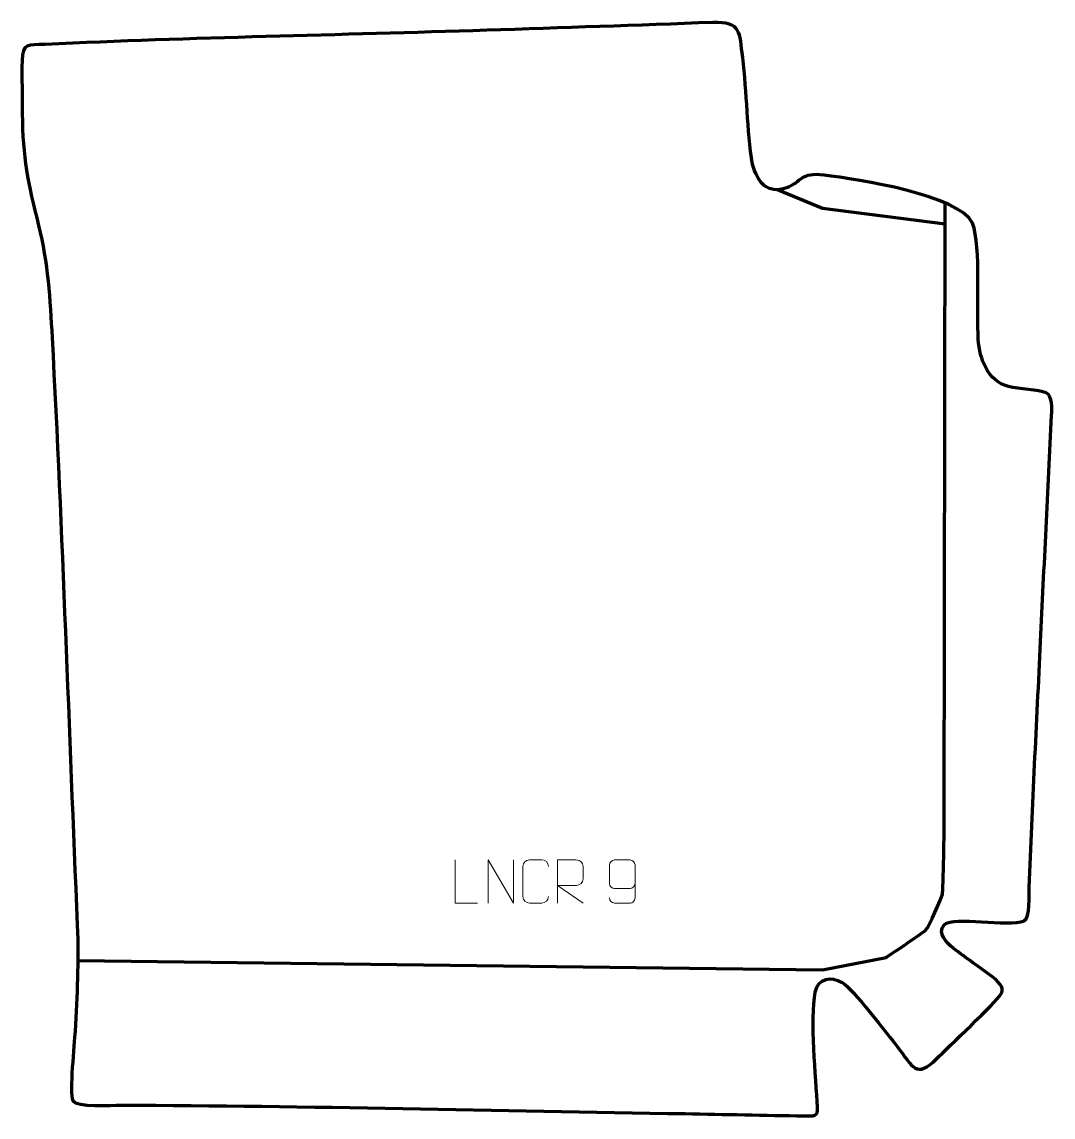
# Model space of a CAD drawing. Header units: millimetres. Extents: x -757 to -161, y 240 to 873.
import ezdxf

# ---------------------------------------------------------------- set-up
doc = ezdxf.new("R2010")
doc.units = ezdxf.units.MM
doc.header["$MEASUREMENT"] = 0
doc.layers.add('layer 2', color=7, linetype='Continuous')
doc.layers.add('layer 3', color=7, linetype='Continuous')

msp = doc.modelspace()

# ---------------------------------------------------------------- linework, layer by layer
at = {"layer": 'layer 2', "color": 142, "lineweight": 158}
for points, knots in [([(-320.2076, 776.3403), (-320.2076, 776.3403), (-294.5506, 765.6168), (-294.5506, 765.6168), (-294.5506, 765.6168), (-294.5506, 765.6168), (-223.6458, 756.6215), (-223.6458, 756.6215)], [0, 0, 0, 0, 0.33333333, 0.33333333, 0.33333333, 0.33333333, 1, 1, 1, 1]), ([(-724.7241, 331.0396), (-724.7241, 331.0396), (-294.5505, 325.6147), (-294.5505, 325.6147), (-294.5505, 325.6147), (-294.5505, 325.6147), (-257.7734, 332.7584), (-257.7734, 332.7584), (-257.7734, 332.7584), (-257.7734, 332.7584), (-236.3422, 347.0459), (-234.7547, 348.6334), (-234.7547, 348.6334), (-233.1672, 350.2209), (-225.7589, 366.8896), (-225.2297, 369.2709), (-225.2297, 369.2709), (-224.7005, 371.6522), (-224.1713, 410.5459), (-224.1713, 410.5459), (-224.1713, 410.5459), (-224.1713, 410.5459), (-223.6275, 768.6934), (-223.6275, 768.6934)], [0, 0, 0, 0, 0.14285714, 0.14285714, 0.14285714, 0.14285714, 0.28571429, 0.28571429, 0.28571429, 0.28571429, 0.42857143, 0.42857143, 0.42857143, 0.42857143, 0.57142857, 0.57142857, 0.57142857, 0.57142857, 0.71428571, 0.71428571, 0.71428571, 0.71428571, 1, 1, 1, 1])]:
    msp.add_open_spline(points, degree=3, knots=knots, dxfattribs=at)
at = {"layer": 'layer 3', "color": 242, "lineweight": 158}
msp.add_open_spline([(-756.9764, 850.9235), (-756.6722, 861.0795), (-753.6678, 859.7856), (-743.5813, 860.2652), (-743.5813, 860.2652), (-658.994, 864.2871), (-573.2841, 865.6454), (-488.5346, 868.4486), (-488.5346, 868.4486), (-444.9938, 869.8889), (-401.4583, 871.2922), (-357.9261, 872.991), (-357.9261, 872.991), (-341.2533, 873.2879), (-342.5975, 867.6002), (-340.5986, 852.668), (-340.5986, 852.668), (-338.0325, 832.1587), (-338.361, 811.2061), (-334.9035, 790.907), (-334.9035, 790.907), (-332.4151, 781.1255), (-326.4862, 773.336), (-315.3047, 777.4287), (-315.3047, 777.4287), (-306.518, 780.6449), (-307.7698, 786.4411), (-293.5431, 784.7412), (-293.5431, 784.7412), (-273.9327, 782.398), (-215.39, 773.1606), (-207.7952, 756.9578), (-207.7952, 756.9578), (-202.7767, 743.2031), (-205.6786, 706.3348), (-204.5177, 689.7352), (-204.5177, 689.7352), (-203.7326, 678.5087), (-199.13, 665.7322), (-187.159, 662.6302), (-187.159, 662.6302), (-180.7597, 660.972), (-169.8659, 660.8513), (-165.3018, 659.002), (-165.3018, 659.002), (-161.3138, 656.642), (-162.0437, 650.0668), (-162.2148, 646.1074), (-162.2148, 646.1074), (-164.0984, 602.5097), (-166.5299, 558.83), (-168.5689, 515.2196), (-168.5689, 515.2196), (-170.7627, 467.8874), (-173.2841, 420.4255), (-175.1913, 373.1002), (-175.1913, 373.1002), (-175.2623, 369.3088), (-174.3861, 355.5984), (-178.0034, 353.8291), (-178.0034, 353.8291), (-187.5285, 350.275), (-218.6215, 356.9193), (-224.196, 351.5996), (-224.196, 351.5996), (-228.4844, 346.4791), (-222.9352, 341.4907), (-218.9483, 338.1231), (-218.9483, 338.1231), (-211.4596, 332.0248), (-203.7705, 327.2397), (-196.3103, 321.4908), (-196.3103, 321.4908), (-190.7352, 317.1945), (-189.8318, 314.3264), (-191.4878, 311.4183), (-191.4878, 311.4183), (-193.9919, 307.0206), (-222.5673, 280.3561), (-228.4333, 274.3098), (-228.4333, 274.3098), (-240.7004, 262.2366), (-242.3289, 269.6644), (-251.2249, 281.0896), (-251.2249, 281.0896), (-256.4303, 287.7157), (-277.8166, 315.4079), (-283.1354, 318.2706), (-283.1354, 318.2706), (-289.823, 321.8701), (-296.7243, 321.0221), (-298.7186, 312.6875), (-298.7186, 312.6875), (-301.7179, 296.8085), (-298.3165, 263.6011), (-297.3747, 246.1225), (-297.3747, 246.1225), (-297.0704, 240.4735), (-299.6094, 241.2138), (-305.0083, 241.2579), (-305.0083, 241.2579), (-327.9529, 241.4452), (-350.9813, 242.1114), (-373.9427, 242.467), (-373.9427, 242.467), (-482.6133, 244.1511), (-591.3446, 246.9983), (-700.0159, 247.4345), (-700.0159, 247.4345), (-704.9361, 247.4543), (-725.5542, 245.8619), (-727.7133, 250.1492), (-727.7133, 250.1492), (-729.6666, 254.028), (-726.7873, 283.4331), (-726.3515, 289.9298), (-726.3515, 289.9298), (-725.2248, 311.3722), (-724.1272, 329.7238), (-725.0551, 351.3464), (-725.0551, 351.3464), (-729.8997, 464.4164), (-733.6538, 577.8866), (-739.5941, 690.8631), (-739.5941, 690.8631), (-740.7603, 712.668), (-742.0658, 734.4017), (-747.3955, 755.631), (-747.3955, 755.631), (-753.5329, 780.0779), (-756.6486, 794.986), (-756.8684, 820.4552), (-756.8684, 820.4552), (-756.9561, 830.6159), (-757.0446, 840.7617), (-756.9764, 850.9235)], degree=3, knots=[0, 0, 0, 0, 0.02857143, 0.02857143, 0.02857143, 0.02857143, 0.05714286, 0.05714286, 0.05714286, 0.05714286, 0.08571429, 0.08571429, 0.08571429, 0.08571429, 0.11428571, 0.11428571, 0.11428571, 0.11428571, 0.14285714, 0.14285714, 0.14285714, 0.14285714, 0.17142857, 0.17142857, 0.17142857, 0.17142857, 0.2, 0.2, 0.2, 0.2, 0.22857143, 0.22857143, 0.22857143, 0.22857143, 0.25714286, 0.25714286, 0.25714286, 0.25714286, 0.28571429, 0.28571429, 0.28571429, 0.28571429, 0.31428571, 0.31428571, 0.31428571, 0.31428571, 0.34285714, 0.34285714, 0.34285714, 0.34285714, 0.37142857, 0.37142857, 0.37142857, 0.37142857, 0.4, 0.4, 0.4, 0.4, 0.42857143, 0.42857143, 0.42857143, 0.42857143, 0.45714286, 0.45714286, 0.45714286, 0.45714286, 0.48571429, 0.48571429, 0.48571429, 0.48571429, 0.51428571, 0.51428571, 0.51428571, 0.51428571, 0.54285714, 0.54285714, 0.54285714, 0.54285714, 0.57142857, 0.57142857, 0.57142857, 0.57142857, 0.6, 0.6, 0.6, 0.6, 0.62857143, 0.62857143, 0.62857143, 0.62857143, 0.65714286, 0.65714286, 0.65714286, 0.65714286, 0.68571429, 0.68571429, 0.68571429, 0.68571429, 0.71428571, 0.71428571, 0.71428571, 0.71428571, 0.74285714, 0.74285714, 0.74285714, 0.74285714, 0.77142857, 0.77142857, 0.77142857, 0.77142857, 0.8, 0.8, 0.8, 0.8, 0.82857143, 0.82857143, 0.82857143, 0.82857143, 0.85714286, 0.85714286, 0.85714286, 0.85714286, 0.88571429, 0.88571429, 0.88571429, 0.88571429, 0.91428571, 0.91428571, 0.91428571, 0.91428571, 0.94285714, 0.94285714, 0.94285714, 0.94285714, 1, 1, 1, 1], dxfattribs=at)
at = {"layer": 'layer 3', "color": 250, "lineweight": 9}
for points, knots in [([(-493.8302, 364.1254), (-493.8302, 364.1254), (-506.7793, 364.1254), (-506.7793, 364.1254), (-506.7793, 364.1254), (-506.7793, 364.1254), (-506.7793, 389.079), (-506.7793, 389.079)], [0, 0, 0, 0, 0.33333333, 0.33333333, 0.33333333, 0.33333333, 1, 1, 1, 1]), ([(-487.6321, 364.1255), (-487.6321, 364.1255), (-487.6321, 389.079), (-487.6321, 389.079), (-487.6321, 389.079), (-487.6321, 389.079), (-472.9773, 364.1255), (-472.9773, 364.1255), (-472.9773, 364.1255), (-472.9773, 364.1255), (-472.9773, 389.079), (-472.9773, 389.079)], [0, 0, 0, 0, 0.25, 0.25, 0.25, 0.25, 0.5, 0.5, 0.5, 0.5, 1, 1, 1, 1]), ([(-452.7865, 367.965), (-452.9263, 365.6416), (-454.6035, 364.162), (-456.7512, 364.1512), (-456.7512, 364.1512), (-459.0831, 364.1516), (-461.415, 364.1516), (-463.7465, 364.1512), (-463.7465, 364.1512), (-465.6715, 364.0458), (-467.6436, 365.9303), (-467.6324, 367.9476), (-467.6324, 367.9476), (-467.632, 373.7177), (-467.632, 379.4874), (-467.6324, 385.2567), (-467.6324, 385.2567), (-467.6282, 387.3948), (-465.8815, 389.114), (-463.7291, 389.1005), (-463.7291, 389.1005), (-461.4034, 389.1005), (-459.0773, 389.1005), (-456.7512, 389.1005), (-456.7512, 389.1005), (-454.8046, 389.136), (-452.8132, 387.6445), (-452.7865, 385.2069)], [0, 0, 0, 0, 0.125, 0.125, 0.125, 0.125, 0.25, 0.25, 0.25, 0.25, 0.375, 0.375, 0.375, 0.375, 0.5, 0.5, 0.5, 0.5, 0.625, 0.625, 0.625, 0.625, 0.75, 0.75, 0.75, 0.75, 1, 1, 1, 1]), ([(-447.5415, 364.1473), (-447.5415, 364.1473), (-447.5415, 389.1008), (-447.5415, 389.1008), (-447.5415, 389.1008), (-443.9467, 389.1008), (-440.3512, 389.1008), (-436.756, 389.1008), (-436.756, 389.1008), (-434.4307, 389.0631), (-432.8734, 387.5731), (-432.8775, 385.2067), (-432.8775, 385.2067), (-432.8779, 383.1712), (-432.8779, 380.1118), (-432.8775, 378.0758), (-432.8775, 378.0758), (-432.884, 376.2003), (-434.6963, 374.2585), (-436.7058, 374.2394), (-436.7058, 374.2394), (-436.7058, 374.2394), (-447.5415, 374.2394), (-447.5415, 374.2394), (-447.5415, 374.2394), (-447.5415, 374.2394), (-432.8868, 364.1473), (-432.8868, 364.1473)], [0, 0, 0, 0, 0.125, 0.125, 0.125, 0.125, 0.25, 0.25, 0.25, 0.25, 0.375, 0.375, 0.375, 0.375, 0.5, 0.5, 0.5, 0.5, 0.625, 0.625, 0.625, 0.625, 0.75, 0.75, 0.75, 0.75, 1, 1, 1, 1]), ([(-417.6394, 367.0833), (-417.6153, 365.7438), (-416.2591, 364.0905), (-414.6872, 364.1249), (-414.6872, 364.1249), (-411.7024, 364.1252), (-408.7172, 364.1252), (-405.7318, 364.1249), (-405.7318, 364.1249), (-404.5127, 364.1099), (-402.7845, 365.5475), (-402.7795, 367.0833), (-402.7795, 367.0833), (-402.7798, 373.4437), (-402.7798, 379.8045), (-402.7795, 386.1653), (-402.7795, 386.1653), (-402.7842, 387.3282), (-404.5127, 389.0993), (-405.7318, 389.1237), (-405.7318, 389.1237), (-408.7172, 389.1234), (-411.7024, 389.1234), (-414.6872, 389.1237), (-414.6872, 389.1237), (-415.9653, 389.0799), (-417.635, 387.4654), (-417.6394, 386.1653), (-417.6394, 386.1653), (-417.6394, 382.5819), (-417.6394, 378.9989), (-417.6394, 375.4161), (-417.6394, 375.4161), (-417.6009, 373.9379), (-416.0182, 372.505), (-414.6872, 372.5071), (-414.6872, 372.5071), (-411.7024, 372.5068), (-408.7172, 372.5068), (-405.7318, 372.5071), (-405.7318, 372.5071), (-404.4023, 372.5021), (-402.7593, 374.0093), (-402.801, 375.4379)], [0, 0, 0, 0, 0.08333333, 0.08333333, 0.08333333, 0.08333333, 0.16666667, 0.16666667, 0.16666667, 0.16666667, 0.25, 0.25, 0.25, 0.25, 0.33333333, 0.33333333, 0.33333333, 0.33333333, 0.41666667, 0.41666667, 0.41666667, 0.41666667, 0.5, 0.5, 0.5, 0.5, 0.58333333, 0.58333333, 0.58333333, 0.58333333, 0.66666667, 0.66666667, 0.66666667, 0.66666667, 0.75, 0.75, 0.75, 0.75, 0.83333333, 0.83333333, 0.83333333, 0.83333333, 1, 1, 1, 1])]:
    msp.add_open_spline(points, degree=3, knots=knots, dxfattribs=at)

doc.saveas('drawing.dxf')
